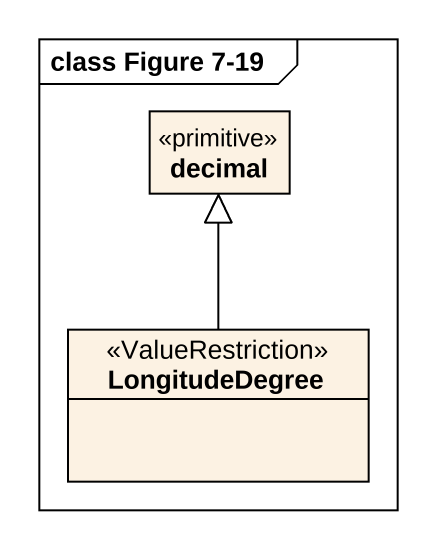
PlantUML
@startuml
mainframe class Figure 7-19
hide circle
hide empty members
class decimal <<primitive>>
class LongitudeDegree <<ValueRestriction>>
LongitudeDegree -up-|> decimal
@enduml
